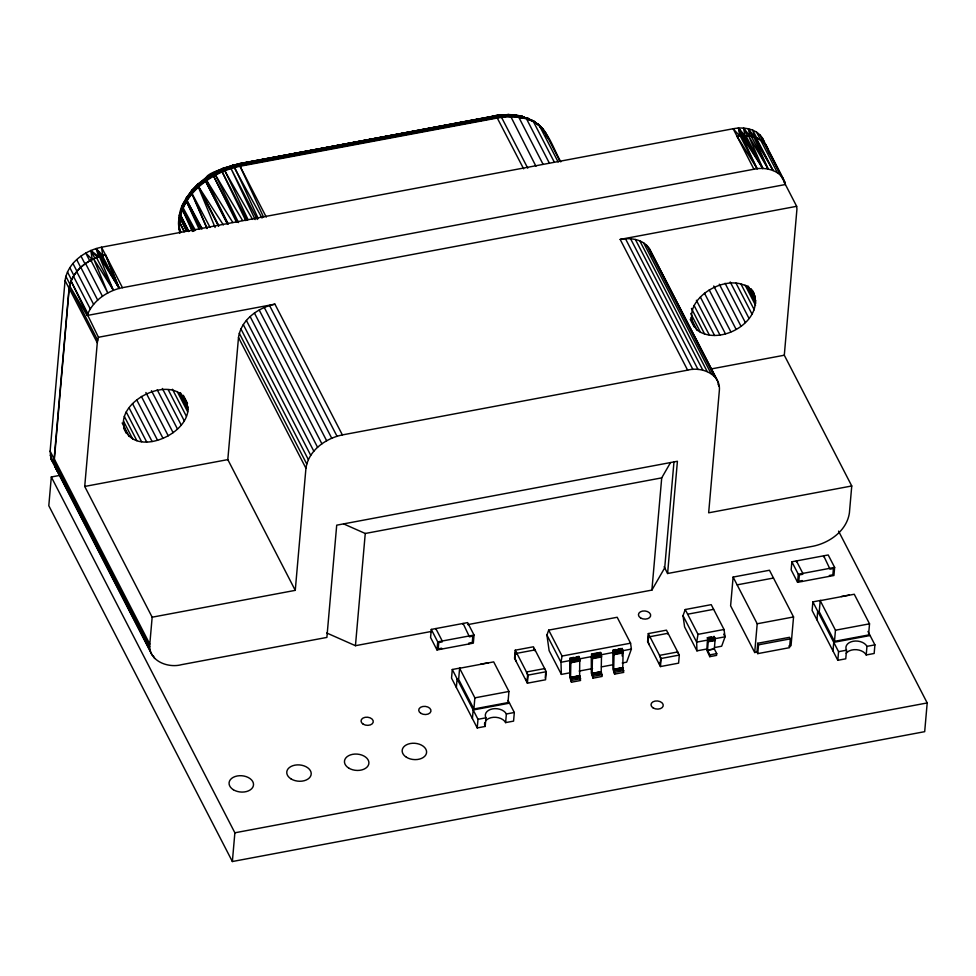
<?xml version="1.0" encoding="UTF-8"?>
<svg xmlns="http://www.w3.org/2000/svg" width="976" height="976" viewBox="0 0 976 976"><rect width="100%" height="100%" fill="white"/><g stroke="black" fill="none" stroke-linecap="round" stroke-linejoin="round"><path stroke-width="1.46" d="M186.538 231.19L179.706 216.94L179.462 214.769L181.194 211.975M188.124 196.908C178.84 205.509 177.522 221.076 179.804 233.24M576.352 656.872L578.951 656.384L579.744 658.861L579.622 675.843L580.549 680.492L571.472 682.2L570.533 677.551L570.85 662.228L569.874 658.092M593.042 678.149L592.115 673.501L592.432 658.178L591.444 654.042L600.533 652.346L601.484 655.945L601.204 671.805L602.131 676.441L593.042 678.149L591.334 673.074L591.285 655.835M622.115 648.296L623.091 652.432L622.786 667.755L623.713 672.403L614.624 674.099L613.697 669.463L614.014 654.127L613.026 650.004L615.624 649.516M622.188 656.031L622.212 650.919M180.914 232.117C178.218 227.725 177.717 221.54 179.755 216.879M63.977 482.693L56.486 469.773L54.18 461.416L69.174 288.31C71.895 270.559 88.755 258.311 105.603 254.992L122.464 287.676L753.923 169.238C766.026 166.493 782.74 170.617 785.412 184.525L796.66 206.314L796.941 209.071L784.301 355.227L851.755 485.975L849.401 512.912C846.802 530.712 829.637 542.827 812.971 546.243L667.596 573.51L664.119 566.751M667.596 573.51L677.417 461.27L336.708 525.173L326.887 637.413L181.524 664.668C167.787 668.438 148.059 660.789 149.804 644.123L152.158 617.198L84.717 486.451L97.283 342.796L98.442 337.269L71.004 280.978L87.864 313.662L87.193 315.48L785.412 184.525L783.972 181.926M188.002 409.676C184.671 371.929 125.123 393.194 123.379 421.791C126.721 459.55 186.257 438.261 188.002 409.676L179.621 393.426M753.899 293.178C734.733 265.045 673.159 300.681 696.998 329.986C720.288 347.602 767.319 319.542 752.508 290.47M178.852 218.978L179.133 228.433L180.157 214.159M179.108 219.173L178.998 227.042L179.767 213.744M714.029 636.279L715.079 640.122L714.334 648.833L707.515 650.187L708.259 641.403L707.222 637.56M199.311 183.537L197.994 184.061L198.482 186.367L218.612 225.907M179.059 219.051L178.974 227.371M55.242 465.759L51.057 459.159L50.118 451.144L65.05 280.551C67.637 262.739 84.802 250.625 101.48 247.221L733.159 128.747C743.395 126.807 755.985 128.454 762.232 137.762L783.399 178.925M60.305 475.3L51.313 476.983L48.8 505.714L232.361 861.527L924.687 731.671L927.2 702.94L838.567 531.127M59.255 473.543L55.071 466.943L54.131 458.927L69.064 288.335C71.748 270.572 88.67 258.335 105.493 255.004L119.255 288.396L122.464 287.676M152.158 617.198L295.264 590.358L227.811 459.611L238.498 337.501C241.084 319.689 258.25 307.574 274.927 304.17L342.369 434.918L687.629 370.16C701.341 366.378 721.118 374.028 719.336 390.705L708.661 512.815L851.755 485.975M232.361 861.527L234.874 832.796L51.313 476.983M295.264 590.358L305.939 468.248C308.526 450.436 325.703 438.322 342.369 434.918M431.807 631.374L355.447 645.697L365.256 533.482L343.589 523.88M431.282 629.422L430.575 637.499L437.004 649.955L473.336 643.135L474.043 635.059L467.626 622.603L431.282 629.422L437.712 641.866L437.004 649.955M435.747 629.459L435.821 628.568L442.25 641.012L442.165 641.915L438.761 642.55L438.212 648.845L441.616 648.198L441.542 649.101M460.233 668.011L452.291 669.499L451.534 678.125L477.227 727.925L485.182 726.437L485.926 717.824A10.87 7.222 5 0 1 492.538 708.893A10.87 7.222 5 0 1 506.373 713.981L514.328 712.492L513.571 721.118L505.617 722.606A10.87 7.222 5 0 0 495.967 717.311A10.87 7.222 5 0 0 485.621 720.922M456.353 687.458L457.11 678.845M463.002 624.347L463.088 623.457L469.432 636.803L472.835 636.169L472.286 642.452L468.883 643.086L468.797 643.989M459.611 668.267L458.647 679.406L473.897 708.979L507.971 702.586L508.947 691.459L493.685 661.887L459.611 668.267L474.873 697.852L473.897 708.979M472.408 718.592L473.165 709.967L509.509 703.159M477.227 727.925L477.984 719.312L452.291 669.499M505.617 722.606L506.373 713.981M515.243 650.199L514.535 658.288L527.382 683.188L545.56 679.772L546.267 671.695L533.421 646.795L515.243 650.199L528.089 675.099L527.382 683.188M516.145 661.399L515.023 658.166L515.572 651.883L516.768 654.213L516.853 653.31L535.019 649.906L534.946 650.809L533.738 648.467M525.783 680.077L525.857 679.174L527.064 681.504L527.613 675.221L526.491 671.988L544.657 668.584L544.584 669.487M545.23 678.1L545.669 673.074M467.736 624.628L651.895 590.09L661.716 477.874L670.536 462.563M648.296 633.583L647.588 641.659L660.435 666.559L678.601 663.155L679.308 655.067L666.462 630.167L648.296 633.583L661.142 658.483L660.435 666.559M649.199 644.77L648.064 641.537L648.613 635.254L649.821 637.584L649.894 636.694L668.072 633.278L667.987 634.18M673.989 461.721L664.705 567.861L651.895 590.09M658.824 663.448L658.91 662.545L660.105 664.888L660.667 658.605L659.532 655.372L677.71 651.956L677.625 652.859M707.441 640.195L706.807 650.138L709.759 656.665L716.579 655.384L716.726 653.591L714.359 648.991L707.551 650.272L709.918 654.859L709.759 656.665M788.767 646.112L791.036 645.685L793.549 616.954L769.466 570.252L733.122 577.072L730.609 605.803L754.692 652.505L756.973 652.078L757.766 653.627L789.572 647.661L790.34 638.865L789.535 637.316L757.742 643.269L756.973 652.078M754.692 652.505L757.205 623.774L733.122 577.072M757.766 653.627L758.535 644.831L757.742 643.269M791.865 561.786L791.158 569.862L797.587 582.318L833.931 575.498L834.639 567.422L828.209 554.966L791.865 561.786L798.295 574.242L797.587 582.318M796.331 561.834L796.416 560.932L802.833 573.388L802.76 574.278L799.344 574.925L798.795 581.208L802.211 580.574L802.126 581.464M820.828 600.374L812.874 601.875L812.117 610.488L837.811 660.301L845.765 658.812L846.521 650.187A10.87 7.222 5 0 1 853.122 641.269A10.87 7.222 5 0 1 866.956 646.356L874.911 644.868L874.154 653.481L866.212 654.969A10.87 7.222 5 0 0 856.562 649.687A10.87 7.222 5 0 0 846.204 653.298M816.936 619.833L817.693 611.208M823.585 556.723L823.671 555.82L830.015 569.167L833.419 568.532L832.87 574.815L829.466 575.462L829.38 576.352M820.206 600.643L819.23 611.781L834.48 641.354L868.555 634.961L869.531 623.823L854.268 594.25L820.206 600.643L835.456 630.215L834.48 641.354M832.992 650.955L833.748 642.342L870.092 635.522M837.811 660.301L838.567 651.675L812.874 601.875M866.212 654.969L866.956 646.356M179.535 217.258L179.059 226.298M558.15 161.992L539.508 125.867L534.811 122.183C523.465 116.315 509.838 115.924 497.406 117.998L240.059 166.262C210.56 172.105 177.4 196.383 179.523 229.433L178.718 224.126M622.224 662.997L626.677 662.155L631.387 649.064L630.569 643.196L617.186 617.271L548.695 630.118L562.066 656.043L560.98 662.265L561.371 674.404L570.277 672.732M714.395 647.588L721.667 646.222L725.058 636.803L724.021 629.483L711.223 604.656L685.225 609.536L698.023 634.351L696.657 642.135L696.949 650.858L707.124 648.942M535.946 166.249L510.533 116.046L507.593 114.57M198.689 183.488L191.747 190.442L191.333 192.504L206.985 228.506M199.226 229.336L185.855 200.08L186.026 198.36L191.747 190.442M192.418 231.446L182.134 208.998L182.658 205.228L179.438 215.842M179.706 216.94C186.599 189.515 213.146 171.166 239.754 165.7L497.101 117.437C507.849 115.156 519.317 115.571 529.614 119.609C547.475 126.709 552.233 146.742 560.822 161.833M561.371 674.404L549.122 650.663L546.926 635.034L548.695 630.118M696.949 650.858L684.591 626.909L683.017 615.673L685.225 609.536M228.189 223.809L206.692 180.548C201.117 173.216 229.482 167.75 232.886 165.151L262.019 218.038M87.864 313.662C93.513 300.815 105.994 292.056 119.255 288.396L105.603 254.992L101.48 247.221L102.809 255.59L96.112 248.563L98.796 256.773L90.829 250.515L92.269 259.506L85.754 253.065L89.768 260.848M181.853 206.936L186.501 197.701M181.853 207.937L187.209 197.213L192.333 190.113L195.188 187.843M252.577 219.393L223.187 168.165L238.083 163.98L501.64 114.839L503.726 117.193L506.934 116.12L510.399 116.742M185.818 199.153C197.579 180.841 217.453 168.567 238.62 164.285L496.235 116.29L239.181 164.871C217.807 169.177 197.738 181.585 185.855 200.08M191.381 190.954L198.25 183.671M232.886 165.151L232.154 165.359L501.213 114.802L500.029 115.497L509.618 115.022L522.746 116.644L534.811 122.183L532.981 120.719L530.59 120.377M197.994 184.061L206.082 177.534L207.095 178.169M205.704 177.852L214.256 172.532L214.854 173.35M206.509 177.742L209.938 175.607M212.219 174.192L223.065 168.775M416.508 130.821L237.595 163.968L240.059 166.262L266.289 217.111M542.998 164.163L518.842 117.34L515.291 114.948L510.375 115.436M518.842 117.34L523.295 117.108C514.547 115.327 505.275 114.534 496.54 116.608L239.193 164.871L503.348 116.388M183.451 204.57L184.476 204.082M518.732 116.693L520.83 116.059L522.746 116.644M238.51 222.577L214.208 172.362L223.187 168.165M224.321 168.36L231.922 165.871M234.399 166.908L239.754 165.713M517.39 116.498L514.315 117.022L513.974 116.181L510.924 116.778L510.533 116.046M237.156 164.236L494.515 115.949L509.13 114.704M238.29 164.48L502.067 115.034L495.845 115.949M263.727 159.71L266.716 159.149M274.183 157.758L277.196 157.185M280.173 156.636L287.664 155.221M295.13 153.83L298.144 153.256M305.61 151.866L308.611 151.28M316.078 149.901L319.091 149.316M326.557 147.937L329.559 147.352M347.505 143.997L350.506 143.423M357.985 142.032L360.986 141.459M372.954 139.214L375.943 138.653M383.422 137.262L386.411 136.689M389.4 136.14L396.89 134.725M404.369 133.334L407.358 132.76M414.837 131.37L417.838 130.796M420.827 130.247L428.305 128.832M435.784 127.429L438.785 126.868M456.731 123.501L459.733 122.939M467.211 121.536L470.2 120.975M488.159 117.608L494.954 115.693L508.63 114.521M98.442 337.269L274.927 304.17M687.629 370.16L620.175 239.413L796.66 206.314M84.717 486.451L227.811 459.611M711.272 368.928L784.301 355.227M365.256 533.482L661.716 477.874M737.136 584.856L773.48 578.036M437.712 641.866L474.043 635.059M798.295 574.242L834.639 567.422M687.629 614.209L713.627 609.329M480.68 664.18L488.634 662.692M841.263 596.543L849.218 595.055M562.066 656.043L630.569 643.196M571.167 657.848L573.766 657.36M618.223 649.028L620.809 648.54M698.023 634.351L724.021 629.483M570.057 658.495L579.146 656.787M591.639 654.445L600.716 652.749M613.209 650.406L622.298 648.698M757.205 623.774L793.549 616.954M570.228 658.959L579.317 657.251M591.81 654.908L600.899 653.212M613.392 650.858L622.481 649.162M570.399 659.471L579.476 657.763M591.968 655.421L601.057 653.713M613.55 651.37L622.639 649.662M570.533 660.008L579.622 658.3M592.115 655.957L601.204 654.249M613.697 651.907L622.786 650.211M569.96 660.581L560.98 662.265L546.926 635.034M570.655 660.569L613.416 652.432M613.819 652.468L631.387 649.064M570.753 661.13L579.842 659.434M592.334 657.092L601.411 655.384M613.904 653.042L622.993 651.334M570.814 661.691L579.903 659.983M592.395 657.641L601.484 655.945M613.977 653.591L623.054 651.895M570.85 662.228L579.939 660.52M592.432 658.178L601.521 656.47M614.014 654.127L623.091 652.432M570.862 662.728L579.939 661.02M592.432 658.678L601.521 656.97M614.014 654.628L623.103 652.92M708.576 637.304L711.309 636.791M707.563 638.231L714.383 636.962M707.71 638.548L714.53 637.267M707.844 638.914L714.664 637.633M707.966 639.304L714.786 638.023M708.076 639.731L714.883 638.45M708.613 639.89L696.657 642.135L683.017 615.673M714.591 638.768L725.058 636.803L723.692 634.156M708.149 640.158L714.969 638.89M708.21 640.598L715.03 639.317M708.247 641.012L715.066 639.731M528.089 675.099L546.267 671.695M708.259 641.403L715.079 640.122M708.247 641.757L715.066 640.476M579.183 671.061L592.542 668.56M601.448 666.889L613.318 664.668M661.142 658.483L679.308 655.067M570.533 677.381L579.622 675.685M592.115 673.342L601.204 671.634M613.697 669.292L622.773 667.584M570.533 677.551L579.622 675.843M592.115 673.501L601.204 671.805M613.697 669.463L622.786 667.755M570.545 677.734L579.634 676.026M592.127 673.684L601.216 671.976M613.709 669.634L622.798 667.926M570.57 677.917L579.659 676.209M592.151 673.867L601.24 672.159M613.733 669.817L622.81 668.121M570.606 678.1L579.683 676.405M592.176 674.062L601.265 672.354M613.758 670.012L622.847 668.304M570.643 678.296L579.732 676.588M592.225 674.245L601.301 672.537M613.794 670.195L622.883 668.487M570.692 678.466L579.781 676.771M592.273 674.428L601.35 672.72M613.843 670.378L622.932 668.67M570.74 678.637L579.89 677.088M592.322 674.599L601.472 673.037M613.904 670.549L623.042 668.999M570.862 678.93L579.951 677.222M592.444 674.88L601.533 673.184M614.026 670.829L623.103 669.133M474.873 697.852L508.947 691.459M758.535 644.831L790.34 638.865M835.456 630.215L869.531 623.823M571.631 680.406L580.708 678.698M593.201 676.356L602.29 674.648M614.782 672.305L623.871 670.597M709.918 654.859L716.726 653.591M477.984 719.312L485.926 717.824M838.567 651.675L846.521 650.187M234.874 832.796L927.2 702.94M419.509 130.272L447.899 124.977M450.888 124.428L479.289 119.133M482.278 118.572L489.757 117.181M280.149 156.697L283.138 156.136M495.454 115.717L496.54 116.608L509.618 115.022L516.414 115.461M756.742 137.921L752.728 130.137L754.631 137.165L748.372 128.783L750.032 136.14L743.566 128.088L745.054 135.786L738.454 128.076L739.832 136.115L733.159 128.747L737.173 136.53C749.727 133.651 766.916 138.226 768.832 152.939M500.798 114.887L494.808 115.79L500.395 115.119M753.923 169.238L737.173 136.53C748.897 134.054 764.245 137.335 768.185 150.219M620.175 239.413C630.423 237.473 643.001 239.12 649.247 248.429L716.701 379.176M495.979 116.022L502.506 115.351M523.783 117.693L520.964 117.815L516.926 115.912M508.106 114.473L515.865 115.144M532.981 120.719L539.069 125.16L533.677 121.097L525.661 117.937L529.358 119.767M535.531 123.232L538.52 124.55M514.694 114.9L521.513 116.12L529.614 119.609M514.096 114.997L522.148 116.315M513.486 115.229L516.463 115.79M520.83 116.059L531.432 120.365M520.147 116.132L529.102 119.011M519.439 116.339L523.514 117.681M540.07 126.978L542.863 128.856L548.353 138.397L544.254 130.735L539.508 125.867M542.998 131.04L545.865 133.029M326.728 632.985L355.447 645.697M527.186 117.974L534.287 121.585M527.882 118.194L528.516 118.547M545.999 135.896L547.475 136.957L542.302 128.234M532.237 120.475L536.385 123.379M532.457 121.085L534.506 122.512M537.886 124.05L542.863 128.856M537.166 123.659L540.899 127.283M97.466 257.249L90.829 250.515L94.843 258.298M101.467 255.944L96.112 248.563L119.255 288.396L102.382 255.712M541.643 127.71L544.62 131.845M178.901 224.907L179.401 225.627L178.815 220.088M741.162 135.969L738.454 128.076L743.773 135.798M496.54 116.608L523.636 168.836M756.217 137.775L773.077 170.458L753.85 136.982L768.197 169.08L748.702 136.006L762.829 168.506L741.699 135.932L757.12 168.75L737.173 136.53M223.345 224.919L198.75 186.941L218.77 225.749M100.918 256.115L119.255 288.396L99.442 256.578L113.387 290.311L93.659 258.86L107.738 292.959L90.878 260.275M206.692 180.548L232.825 222.528M743.139 135.847L762.829 168.506L745.969 135.823M215.513 175.07L242.524 220.454M87.193 315.48L69.552 285.748L97.649 340.221M100.54 256.224L119.255 288.396M781.361 176.473L785.046 182.902L768.856 151.524M744.566 135.81L762.829 168.506M755.058 137.36L773.077 170.458M195.456 230.434L183.195 208.01L194.017 231.202M202.215 228.75L187.075 200.788L201.581 228.884M210.096 227.408L192.174 193.797L207.119 228.36M186.428 201.678L200.714 228.591M759.743 134.688L763.769 142.459M763.927 142.777L780.788 175.46M756.559 132.114L777.323 172.606M748.372 128.783L752.386 136.567M751.337 136.396L768.197 169.08M743.566 128.088L747.579 135.871M738.454 128.076L742.468 135.859M740.247 136.067L757.12 168.75M751.178 288.798L755.375 296.924M748.25 286.139L755.924 301.023M746.774 285.565L755.851 303.17M745.078 285.053L755.546 305.354M740.979 284.077L754.253 309.795M736.002 283.101L752.069 314.223M730.207 281.966L749.056 318.505M725.07 283.272L745.322 322.531M719.312 284.199L740.955 326.155M713.749 285.992L736.087 329.302M709.223 289.921L730.865 331.877M704.477 293.19L725.424 333.792M700.39 297.107L719.934 335M867.993 631.46L874.911 644.868M696.4 300.279L714.554 335.476M694.058 305.415L709.418 335.183M691.435 308.44L704.696 334.158M690.74 313.455L700.512 332.401M690.715 317.81L696.998 329.986M690.239 319.396L694.241 326.972M649.247 248.429L718.397 382.69M646.771 245.354L714.225 376.089M717.897 383.873L719.288 386.569M643.574 242.792L711.028 373.527M639.756 240.804L707.197 371.551M635.388 239.449L702.842 370.197M630.594 238.766L698.035 369.501M625.482 238.754L692.923 369.489M544.254 130.735L560.126 161.504M533.579 121.951L554.295 162.101M526.637 119.084L549.415 163.236M501.53 117.34L527.76 168.177M614.624 674.099L612.916 669.036L612.867 651.797M571.472 682.2L569.764 677.124L569.716 659.886M508.106 700.451L514.328 712.492M257.286 219.466L231.056 168.653L255.151 219.576M247.026 220.088L222.199 171.947L245.757 220.6M237.107 221.686L213.671 176.217L236.436 222.052M227.75 224.163L205.68 181.365L227.554 224.285M269.559 305.5L337.013 436.248M264.276 307.464L331.73 438.212M218.453 226.066L198.445 187.27L215.098 227.493M259.201 310.014L326.643 440.749M254.443 313.076L321.897 443.812M250.137 316.578L317.59 447.325M246.391 320.445L313.833 451.193M243.28 324.569L310.722 455.316M240.889 328.863L308.343 459.611M188.929 231.361L180.645 215.306L188.466 231.532M239.279 333.206L306.732 463.954M184.183 231.166L179.084 221.21L184.122 231.885M238.498 337.501L305.939 468.248M183.329 395.317L187.514 403.43M180.389 392.645L188.075 407.529M177.217 391.559L187.697 411.86M172.435 389.241L186.392 416.301M168.153 389.607L184.208 420.729M96.526 257.627L113.387 290.311M162.358 388.472L181.207 425.011M157.221 389.778L177.473 429.037M151.463 390.705L173.106 432.661M85.583 263.557L102.443 296.24M80.996 256.127L85.01 263.91M145.9 392.498L168.238 435.808M80.825 267.4L97.685 300.083M76.689 259.628L80.703 267.412M72.944 263.496L76.958 271.279M141.374 396.427L163.016 438.383M76.726 271.657L93.586 304.353M69.833 267.631L73.847 275.415M73.42 276.232L90.28 308.928M136.628 399.696L157.575 440.298M67.442 271.914L71.455 279.697M132.529 403.613L152.085 441.506M65.831 276.257L69.845 284.04M69.174 288.31L97.283 342.796M65.05 280.551L69.064 288.335M129.235 408.139L146.693 441.982M126.209 411.921L141.569 441.689M124.281 416.301L136.847 440.664M123.586 421.315L132.663 438.907M122.159 422.962L129.149 436.492M123.598 428.074L126.392 433.478M54.253 458.903L149.804 644.123M50.118 451.144L54.131 458.927M54.18 461.416L149.731 646.637M50.179 455.28L54.192 463.063M67.466 489.464L68.857 492.16M72.346 498.919L78.617 511.095M80.02 513.791L83.509 520.55M89.78 532.725L93.269 539.484M94.66 542.18L98.149 548.951M106.518 565.165L112.801 577.341M121.866 594.909L125.355 601.667M137.213 624.652L139.995 630.069M143.484 636.828L144.875 639.524M153.256 655.75L154.647 658.458M54.839 465.796L150.389 651.004M51.057 459.159L152.049 654.994M179.974 217.538L186.831 231.141M182.39 209.584L192.98 231.349M762.232 137.762L763.927 141.288M545.169 132.98L546.792 136.384M224.931 170.666L248.038 219.612M240.059 166.262L263.593 217.172M234.704 167.457L258.286 218.612M622.59 670.061L622.163 668.45M601.009 674.111L600.704 673.062M547.707 136.408L548.048 137.616M650.955 251.954L651.846 255.822M179.267 227.762L179.938 232.373M485.182 726.437A10.87 7.222 5 0 1 484.743 722.679M241.279 163.919L238.278 164.493L241.267 163.944M251.759 161.955L248.746 162.528L251.735 161.992M420.876 713.358A6.137 4.075 5 0 0 430.88 711.48A6.137 4.075 5 0 0 422.815 706.49A6.137 4.075 5 0 0 420.876 713.358M653.164 707.942A6.137 4.075 5 0 0 663.155 706.063A6.137 4.075 5 0 0 655.091 701.073A6.137 4.075 5 0 0 653.164 707.942M640.585 617.942A6.137 4.075 5 0 0 650.577 616.076A6.137 4.075 5 0 0 642.525 611.074A6.137 4.075 5 0 0 640.585 617.942M363.182 724.168A6.137 4.075 5 0 0 373.186 722.301A6.137 4.075 5 0 0 365.122 717.311A6.137 4.075 5 0 0 363.182 724.168M406.419 757.254A12.261 8.162 5 0 0 426.402 753.509A12.261 8.162 5 0 0 410.286 743.529A12.261 8.162 5 0 0 406.419 757.254M348.725 768.075A12.261 8.162 5 0 0 368.708 764.33A12.261 8.162 5 0 0 352.592 754.338A12.261 8.162 5 0 0 348.725 768.075M291.031 778.897A12.261 8.162 5 0 0 311.015 775.151A12.261 8.162 5 0 0 294.898 765.16A12.261 8.162 5 0 0 291.031 778.897M233.337 789.718A12.261 8.162 5 0 0 253.321 785.973A12.261 8.162 5 0 0 237.205 775.981A12.261 8.162 5 0 0 233.337 789.718"/></g></svg>
